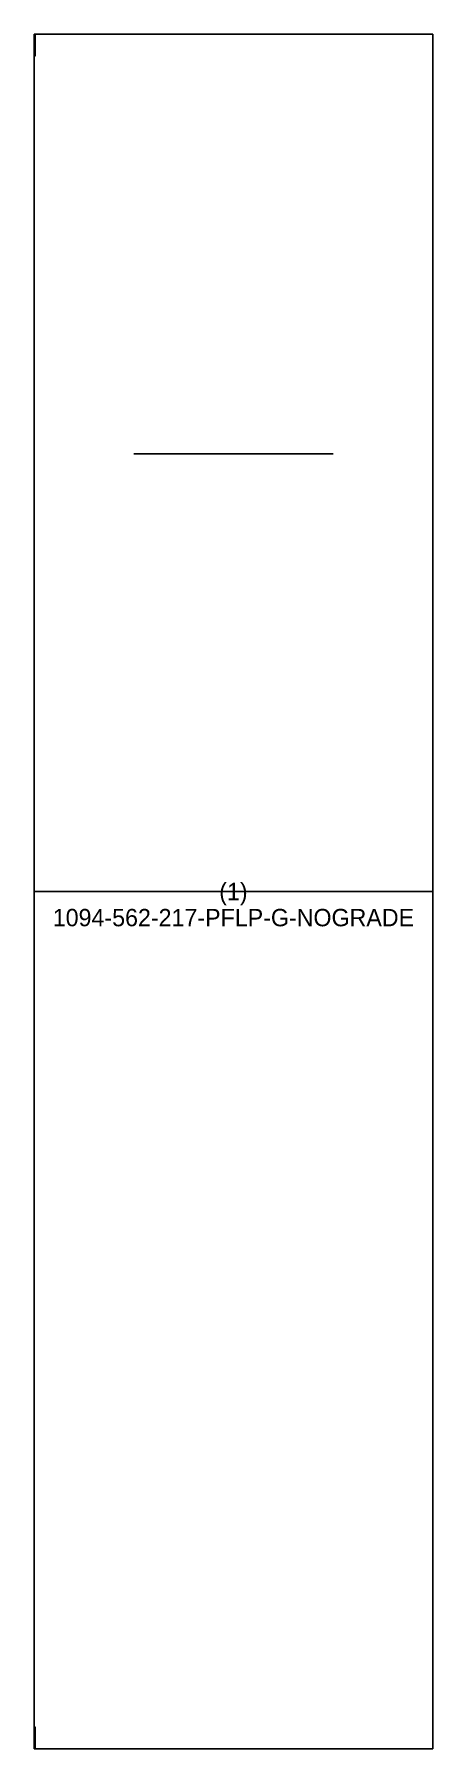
# Model space of a CAD drawing. Header units: inches. Extents: x 0.3 to 3.1, y 0 to 12.4.
import ezdxf
from ezdxf.enums import TextEntityAlignment as Align

# ---------------------------------------------------------------- set-up
doc = ezdxf.new("R2010")
doc.units = ezdxf.units.IN

msp = doc.modelspace()

# ---------------------------------------------------------------- linework, layer by layer
at = {"layer": 'T001L001'}
for points in [[(0.251, 6.177), (0.408, 6.177), (0.251, 6.177), (0.251, 12.354), (0.257, 12.354), (0.257, 12.197), (0.257, 12.354), (3.124, 12.354), (3.124, 6.177), (3.124, 0), (0.257, 0), (0.257, 0.157), (0.257, 0), (0.251, 0), (0.251, 6.177)], [(0.969, 9.33), (2.405, 9.33)], [(3.124, 6.177), (0.251, 6.177)]]:
    msp.add_lwpolyline(points, dxfattribs=at)

# ---------------------------------------------------------------- texts
at = {"layer": 'ABC'}
for s, p in [('(1)', (1.687, 6.177)), ('1094-562-217-PFLP-G-NOGRADE', (1.687, 5.989))]:
    msp.add_text(s, height=0.1252, dxfattribs=at).set_placement(p, align=Align.MIDDLE_CENTER)

doc.saveas('drawing.dxf')
